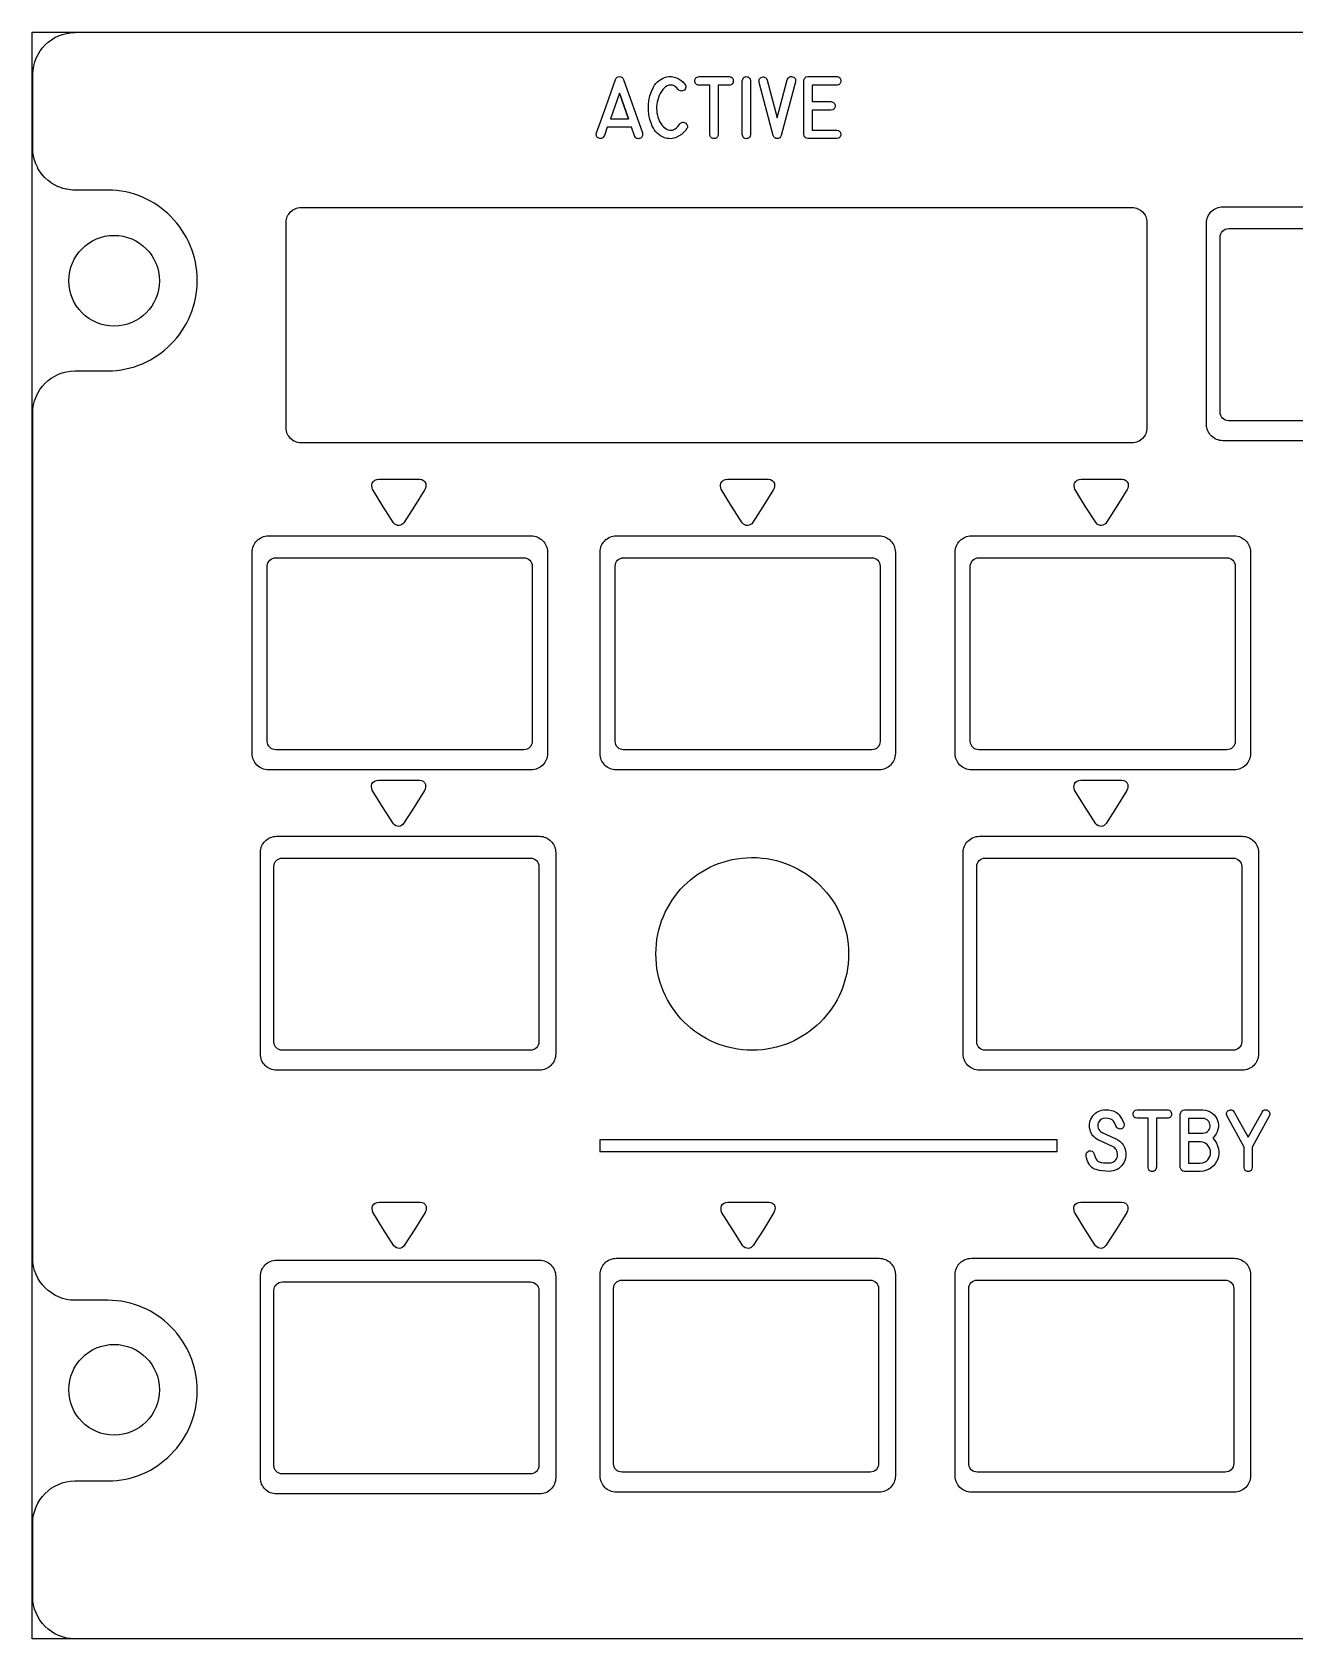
# Model space of a CAD drawing. Extents: x 27 to 704, y 10 to 614.
# Drawn here: x 559.3 to 628.6, y 437.7 to 525.9 of the extents above; entities that cross this region are included whole.
import ezdxf

# ---------------------------------------------------------------- set-up
doc = ezdxf.new("R2010")
doc.units = 0
for name, color, linetype in [('_BACKPANEL', 5, 'CONTINUOUS'), ('_ENGRAVING', 105, 'CONTINUOUS'), ('_TOPLAYER', 1, 'CONTINUOUS')]:
    doc.layers.add(name, color=color, linetype=linetype)

msp = doc.modelspace()

# ---------------------------------------------------------------- linework, layer by layer
at = {"layer": '_BACKPANEL'}
for points in [[(704.25, 466.331), (704.25, 447.688), (704.25, 437.7), (559.25, 437.7), (559.25, 447.688), (559.25, 466.722), (559.25, 485.114), (559.25, 500.914), (559.25, 510.903), (559.25, 520.891), (559.25, 525.885), (704.25, 525.885), (704.25, 520.891), (704.25, 510.903), (704.25, 500.914), (704.25, 486.092)], [(574.002, 516.257), (619.62, 516.257), (619.703, 516.253), (619.784, 516.241), (619.861, 516.221), (619.936, 516.194), (620.007, 516.159), (620.073, 516.119), (620.193, 516.02), (620.292, 515.9), (620.333, 515.833), (620.367, 515.762), (620.394, 515.688), (620.414, 515.61), (620.426, 515.53), (620.431, 515.447), (620.431, 504.158), (620.426, 504.075), (620.414, 503.995), (620.394, 503.917), (620.367, 503.842), (620.333, 503.772), (620.292, 503.705), (620.193, 503.585), (620.073, 503.486), (620.007, 503.445), (619.936, 503.411), (619.861, 503.384), (619.784, 503.364), (619.703, 503.352), (619.62, 503.348), (574.002, 503.348), (573.919, 503.352), (573.839, 503.364), (573.761, 503.384), (573.687, 503.411), (573.616, 503.445), (573.549, 503.486), (573.429, 503.585), (573.33, 503.705), (573.289, 503.772), (573.255, 503.842), (573.228, 503.917), (573.208, 503.995), (573.196, 504.075), (573.192, 504.158), (573.192, 515.447), (573.196, 515.53), (573.208, 515.61), (573.228, 515.688), (573.255, 515.762), (573.289, 515.833), (573.33, 515.9), (573.429, 516.02), (573.549, 516.119), (573.616, 516.159), (573.687, 516.194), (573.761, 516.221), (573.839, 516.241), (573.919, 516.253)], [(561.262, 512.241), (561.275, 512.496), (561.313, 512.743), (561.374, 512.981), (561.458, 513.21), (561.562, 513.427), (561.687, 513.632), (561.83, 513.824), (561.991, 514.001), (562.168, 514.161), (562.359, 514.304), (562.564, 514.429), (562.782, 514.534), (563.01, 514.618), (563.249, 514.679), (563.496, 514.717), (563.75, 514.729), (564.005, 514.717), (564.252, 514.679), (564.49, 514.618), (564.719, 514.534), (564.936, 514.429), (565.141, 514.304), (565.333, 514.161), (565.51, 514.001), (565.67, 513.824), (565.813, 513.632), (565.938, 513.427), (566.043, 513.21), (566.127, 512.981), (566.188, 512.743), (566.226, 512.496), (566.238, 512.241), (566.226, 511.987), (566.188, 511.74), (566.127, 511.501), (566.043, 511.273), (565.938, 511.055), (565.813, 510.85), (565.67, 510.659), (565.51, 510.482), (565.333, 510.321), (565.141, 510.178), (564.936, 510.053), (564.719, 509.949), (564.49, 509.865), (564.252, 509.804), (564.005, 509.766), (563.75, 509.753), (563.496, 509.766), (563.249, 509.804), (563.01, 509.865), (562.782, 509.949), (562.564, 510.053), (562.359, 510.178), (562.168, 510.321), (561.991, 510.482), (561.83, 510.659), (561.687, 510.85), (561.562, 511.055), (561.458, 511.273), (561.374, 511.501), (561.313, 511.74), (561.275, 511.987)], [(572.219, 498.236), (586.641, 498.236), (586.732, 498.232), (586.821, 498.218), (586.906, 498.196), (586.988, 498.166), (587.066, 498.128), (587.14, 498.084), (587.209, 498.032), (587.272, 497.975), (587.33, 497.911), (587.381, 497.842), (587.426, 497.769), (587.463, 497.691), (587.493, 497.609), (587.515, 497.523), (587.529, 497.435), (587.534, 497.343), (587.534, 486.292), (587.529, 486.201), (587.515, 486.112), (587.493, 486.027), (587.463, 485.945), (587.426, 485.867), (587.381, 485.793), (587.33, 485.724), (587.272, 485.661), (587.209, 485.603), (587.14, 485.552), (587.066, 485.507), (586.988, 485.469), (586.906, 485.439), (586.821, 485.417), (586.732, 485.404), (586.641, 485.399), (572.219, 485.399), (572.128, 485.404), (572.039, 485.417), (571.954, 485.439), (571.872, 485.469), (571.794, 485.507), (571.72, 485.552), (571.651, 485.603), (571.588, 485.661), (571.53, 485.724), (571.479, 485.793), (571.434, 485.867), (571.397, 485.945), (571.367, 486.027), (571.345, 486.112), (571.331, 486.201), (571.326, 486.292), (571.326, 497.343), (571.331, 497.435), (571.345, 497.523), (571.367, 497.609), (571.397, 497.691), (571.434, 497.769), (571.479, 497.842), (571.53, 497.911), (571.588, 497.975), (571.651, 498.032), (571.72, 498.084), (571.794, 498.128), (571.872, 498.166), (571.954, 498.196), (572.039, 498.218), (572.128, 498.232)], [(591.311, 498.236), (605.733, 498.236), (605.824, 498.232), (605.913, 498.218), (605.998, 498.196), (606.08, 498.166), (606.158, 498.128), (606.232, 498.084), (606.301, 498.032), (606.364, 497.975), (606.422, 497.911), (606.473, 497.842), (606.518, 497.769), (606.555, 497.691), (606.585, 497.609), (606.607, 497.523), (606.621, 497.435), (606.626, 497.343), (606.626, 486.292), (606.621, 486.201), (606.607, 486.112), (606.585, 486.027), (606.555, 485.945), (606.518, 485.867), (606.473, 485.793), (606.422, 485.724), (606.364, 485.661), (606.301, 485.603), (606.232, 485.552), (606.158, 485.507), (606.08, 485.469), (605.998, 485.439), (605.913, 485.417), (605.824, 485.404), (605.733, 485.399), (591.311, 485.399), (591.22, 485.404), (591.131, 485.417), (591.046, 485.439), (590.964, 485.469), (590.886, 485.507), (590.812, 485.552), (590.743, 485.603), (590.68, 485.661), (590.622, 485.724), (590.571, 485.793), (590.526, 485.867), (590.489, 485.945), (590.459, 486.027), (590.437, 486.112), (590.423, 486.201), (590.418, 486.292), (590.418, 497.343), (590.423, 497.435), (590.437, 497.523), (590.459, 497.609), (590.489, 497.691), (590.526, 497.769), (590.571, 497.842), (590.622, 497.911), (590.68, 497.975), (590.743, 498.032), (590.812, 498.084), (590.886, 498.128), (590.964, 498.166), (591.046, 498.196), (591.131, 498.218), (591.22, 498.232)], [(610.803, 498.236), (625.225, 498.236), (625.316, 498.232), (625.405, 498.218), (625.49, 498.196), (625.572, 498.166), (625.65, 498.128), (625.724, 498.084), (625.793, 498.032), (625.856, 497.975), (625.914, 497.911), (625.965, 497.842), (626.01, 497.769), (626.047, 497.691), (626.077, 497.609), (626.099, 497.523), (626.113, 497.435), (626.118, 497.343), (626.118, 486.292), (626.113, 486.201), (626.099, 486.112), (626.077, 486.027), (626.047, 485.945), (626.01, 485.867), (625.965, 485.793), (625.914, 485.724), (625.856, 485.661), (625.793, 485.603), (625.724, 485.552), (625.65, 485.507), (625.572, 485.469), (625.49, 485.439), (625.405, 485.417), (625.316, 485.404), (625.225, 485.399), (610.803, 485.399), (610.712, 485.404), (610.623, 485.417), (610.538, 485.439), (610.456, 485.469), (610.378, 485.507), (610.304, 485.552), (610.235, 485.603), (610.172, 485.661), (610.114, 485.724), (610.063, 485.793), (610.018, 485.867), (609.981, 485.945), (609.951, 486.027), (609.929, 486.112), (609.915, 486.201), (609.91, 486.292), (609.91, 497.343), (609.915, 497.435), (609.929, 497.523), (609.951, 497.609), (609.981, 497.691), (610.018, 497.769), (610.063, 497.842), (610.114, 497.911), (610.172, 497.975), (610.235, 498.032), (610.304, 498.084), (610.378, 498.128), (610.456, 498.166), (610.538, 498.196), (610.623, 498.218), (610.712, 498.232)], [(572.67, 481.749), (587.091, 481.749), (587.182, 481.744), (587.271, 481.73), (587.356, 481.708), (587.438, 481.678), (587.516, 481.641), (587.59, 481.596), (587.659, 481.545), (587.722, 481.487), (587.78, 481.424), (587.831, 481.355), (587.876, 481.281), (587.914, 481.203), (587.944, 481.121), (587.966, 481.036), (587.979, 480.947), (587.984, 480.856), (587.984, 469.805), (587.979, 469.713), (587.966, 469.625), (587.944, 469.539), (587.914, 469.457), (587.876, 469.379), (587.831, 469.305), (587.78, 469.237), (587.722, 469.173), (587.659, 469.116), (587.59, 469.064), (587.516, 469.02), (587.438, 468.982), (587.356, 468.952), (587.271, 468.93), (587.182, 468.916), (587.091, 468.912), (572.67, 468.912), (572.578, 468.916), (572.49, 468.93), (572.404, 468.952), (572.322, 468.982), (572.244, 469.02), (572.17, 469.064), (572.102, 469.116), (572.038, 469.173), (571.981, 469.237), (571.929, 469.305), (571.884, 469.379), (571.847, 469.457), (571.817, 469.539), (571.795, 469.625), (571.781, 469.713), (571.777, 469.805), (571.777, 480.856), (571.781, 480.947), (571.795, 481.036), (571.817, 481.121), (571.847, 481.203), (571.884, 481.281), (571.929, 481.355), (571.981, 481.424), (572.038, 481.487), (572.102, 481.545), (572.17, 481.596), (572.244, 481.641), (572.322, 481.678), (572.404, 481.708), (572.49, 481.73), (572.578, 481.744)], [(611.245, 481.749), (625.666, 481.749), (625.757, 481.744), (625.846, 481.73), (625.931, 481.708), (626.013, 481.678), (626.091, 481.641), (626.165, 481.596), (626.234, 481.545), (626.297, 481.487), (626.355, 481.424), (626.406, 481.355), (626.451, 481.281), (626.489, 481.203), (626.519, 481.121), (626.541, 481.036), (626.554, 480.947), (626.559, 480.856), (626.559, 469.805), (626.554, 469.713), (626.541, 469.625), (626.519, 469.539), (626.489, 469.457), (626.451, 469.379), (626.406, 469.305), (626.355, 469.237), (626.297, 469.173), (626.234, 469.116), (626.165, 469.064), (626.091, 469.02), (626.013, 468.982), (625.931, 468.952), (625.846, 468.93), (625.757, 468.916), (625.666, 468.912), (611.245, 468.912), (611.153, 468.916), (611.065, 468.93), (610.979, 468.952), (610.897, 468.982), (610.819, 469.02), (610.745, 469.064), (610.677, 469.116), (610.613, 469.173), (610.556, 469.237), (610.504, 469.305), (610.459, 469.379), (610.422, 469.457), (610.392, 469.539), (610.37, 469.625), (610.356, 469.713), (610.352, 469.805), (610.352, 480.856), (610.356, 480.947), (610.37, 481.036), (610.392, 481.121), (610.422, 481.203), (610.459, 481.281), (610.504, 481.355), (610.556, 481.424), (610.613, 481.487), (610.677, 481.545), (610.745, 481.596), (610.819, 481.641), (610.897, 481.678), (610.979, 481.708), (611.065, 481.73), (611.153, 481.744)], [(598.741, 480.585), (598.773, 480.585), (599.045, 480.578), (599.314, 480.557), (599.579, 480.524), (599.84, 480.477), (600.096, 480.418), (600.347, 480.347), (600.593, 480.264), (600.833, 480.169), (601.067, 480.064), (601.295, 479.947), (601.517, 479.82), (601.732, 479.682), (601.939, 479.535), (602.139, 479.378), (602.331, 479.212), (602.514, 479.036), (602.689, 478.853), (602.856, 478.661), (603.013, 478.461), (603.16, 478.254), (603.297, 478.039), (603.425, 477.818), (603.542, 477.589), (603.647, 477.355), (603.742, 477.115), (603.825, 476.869), (603.896, 476.618), (603.955, 476.362), (604.002, 476.101), (604.035, 475.836), (604.056, 475.567), (604.063, 475.295), (604.056, 475.022), (604.035, 474.753), (604.002, 474.489), (603.955, 474.228), (603.896, 473.972), (603.825, 473.721), (603.742, 473.475), (603.647, 473.235), (603.541, 473), (603.425, 472.772), (603.297, 472.551), (603.16, 472.336), (603.013, 472.129), (602.856, 471.929), (602.689, 471.737), (602.514, 471.554), (602.331, 471.379), (602.139, 471.213), (601.939, 471.056), (601.731, 470.908), (601.517, 470.771), (601.295, 470.644), (601.067, 470.527), (600.833, 470.421), (600.593, 470.327), (600.347, 470.243), (600.096, 470.172), (599.839, 470.113), (599.579, 470.067), (599.314, 470.033), (599.045, 470.013), (598.773, 470.006), (598.5, 470.013), (598.231, 470.033), (597.967, 470.067), (597.706, 470.113), (597.45, 470.172), (597.199, 470.244), (596.953, 470.327), (596.713, 470.421), (596.479, 470.527), (596.25, 470.644), (596.029, 470.771), (595.814, 470.909), (595.607, 471.056), (595.407, 471.213), (595.216, 471.379), (595.032, 471.554), (594.857, 471.738), (594.691, 471.929), (594.534, 472.129), (594.387, 472.337), (594.249, 472.551), (594.122, 472.773), (594.005, 473.001), (593.899, 473.235), (593.805, 473.475), (593.722, 473.721), (593.651, 473.972), (593.591, 474.228), (593.545, 474.489), (593.511, 474.754), (593.491, 475.022), (593.484, 475.295), (593.491, 475.566), (593.511, 475.833), (593.544, 476.097), (593.59, 476.356), (593.649, 476.611), (593.719, 476.861), (593.801, 477.106), (593.895, 477.345), (594, 477.579), (594.116, 477.806), (594.242, 478.027), (594.378, 478.241), (594.524, 478.448), (594.679, 478.647), (594.844, 478.839), (595.018, 479.022), (595.2, 479.197), (595.39, 479.363), (595.588, 479.52), (595.794, 479.668), (596.007, 479.806), (596.227, 479.934), (596.453, 480.051), (596.686, 480.158), (596.924, 480.253), (597.168, 480.337), (597.418, 480.41), (597.672, 480.47), (597.931, 480.518), (598.195, 480.554), (598.462, 480.576), (598.733, 480.585)], [(591.313, 458.589), (605.734, 458.589), (605.826, 458.584), (605.914, 458.571), (606, 458.549), (606.082, 458.519), (606.16, 458.481), (606.234, 458.437), (606.302, 458.385), (606.366, 458.327), (606.423, 458.264), (606.475, 458.195), (606.52, 458.122), (606.557, 458.044), (606.587, 457.962), (606.609, 457.876), (606.623, 457.787), (606.627, 457.696), (606.627, 446.645), (606.623, 446.554), (606.609, 446.465), (606.587, 446.38), (606.557, 446.298), (606.52, 446.219), (606.475, 446.146), (606.423, 446.077), (606.366, 446.014), (606.302, 445.956), (606.234, 445.905), (606.16, 445.86), (606.082, 445.822), (606, 445.792), (605.914, 445.77), (605.826, 445.757), (605.734, 445.752), (591.313, 445.752), (591.222, 445.757), (591.133, 445.77), (591.048, 445.792), (590.966, 445.822), (590.887, 445.86), (590.814, 445.905), (590.745, 445.956), (590.682, 446.014), (590.624, 446.077), (590.573, 446.146), (590.528, 446.219), (590.49, 446.298), (590.46, 446.38), (590.438, 446.465), (590.425, 446.554), (590.42, 446.645), (590.42, 457.696), (590.425, 457.787), (590.438, 457.876), (590.46, 457.962), (590.49, 458.044), (590.528, 458.122), (590.573, 458.195), (590.624, 458.264), (590.682, 458.327), (590.745, 458.385), (590.814, 458.437), (590.887, 458.481), (590.966, 458.519), (591.048, 458.549), (591.133, 458.571), (591.222, 458.584)], [(610.804, 458.589), (625.225, 458.589), (625.316, 458.584), (625.405, 458.571), (625.491, 458.549), (625.573, 458.519), (625.651, 458.481), (625.724, 458.437), (625.793, 458.385), (625.856, 458.327), (625.914, 458.264), (625.965, 458.195), (626.01, 458.122), (626.048, 458.044), (626.078, 457.962), (626.1, 457.876), (626.113, 457.787), (626.118, 457.696), (626.118, 446.645), (626.113, 446.554), (626.1, 446.465), (626.078, 446.38), (626.048, 446.298), (626.01, 446.219), (625.965, 446.146), (625.914, 446.077), (625.856, 446.014), (625.793, 445.956), (625.724, 445.905), (625.651, 445.86), (625.573, 445.822), (625.491, 445.792), (625.405, 445.77), (625.316, 445.757), (625.225, 445.752), (610.804, 445.752), (610.713, 445.757), (610.624, 445.77), (610.538, 445.792), (610.456, 445.822), (610.378, 445.86), (610.305, 445.905), (610.236, 445.956), (610.172, 446.014), (610.115, 446.077), (610.063, 446.146), (610.019, 446.219), (609.981, 446.298), (609.951, 446.38), (609.929, 446.465), (609.915, 446.554), (609.911, 446.645), (609.911, 457.696), (609.915, 457.787), (609.929, 457.876), (609.951, 457.962), (609.981, 458.044), (610.019, 458.122), (610.063, 458.195), (610.115, 458.264), (610.172, 458.327), (610.236, 458.385), (610.305, 458.437), (610.378, 458.481), (610.456, 458.519), (610.538, 458.549), (610.624, 458.571), (610.713, 458.584)], [(572.67, 458.489), (587.091, 458.489), (587.182, 458.484), (587.271, 458.471), (587.357, 458.449), (587.439, 458.419), (587.517, 458.381), (587.59, 458.336), (587.659, 458.285), (587.723, 458.227), (587.78, 458.164), (587.832, 458.095), (587.876, 458.021), (587.914, 457.943), (587.944, 457.861), (587.966, 457.776), (587.979, 457.687), (587.984, 457.596), (587.984, 446.545), (587.979, 446.454), (587.966, 446.365), (587.944, 446.279), (587.914, 446.197), (587.876, 446.119), (587.832, 446.046), (587.78, 445.977), (587.723, 445.913), (587.659, 445.856), (587.59, 445.804), (587.517, 445.76), (587.439, 445.722), (587.357, 445.692), (587.271, 445.67), (587.182, 445.657), (587.091, 445.652), (572.67, 445.652), (572.579, 445.657), (572.49, 445.67), (572.404, 445.692), (572.322, 445.722), (572.244, 445.76), (572.171, 445.804), (572.102, 445.856), (572.038, 445.913), (571.981, 445.977), (571.929, 446.046), (571.885, 446.119), (571.847, 446.197), (571.817, 446.279), (571.795, 446.365), (571.782, 446.454), (571.777, 446.545), (571.777, 457.596), (571.782, 457.687), (571.795, 457.776), (571.817, 457.861), (571.847, 457.943), (571.885, 458.021), (571.929, 458.095), (571.981, 458.164), (572.038, 458.227), (572.102, 458.285), (572.171, 458.336), (572.244, 458.381), (572.322, 458.419), (572.404, 458.449), (572.49, 458.471), (572.579, 458.484)], [(561.262, 451.372), (561.275, 451.627), (561.313, 451.874), (561.374, 452.112), (561.458, 452.341), (561.562, 452.558), (561.687, 452.763), (561.83, 452.955), (561.991, 453.132), (562.168, 453.292), (562.359, 453.435), (562.564, 453.56), (562.782, 453.665), (563.01, 453.749), (563.249, 453.81), (563.496, 453.848), (563.75, 453.86), (564.005, 453.848), (564.252, 453.81), (564.49, 453.749), (564.719, 453.665), (564.936, 453.56), (565.141, 453.435), (565.333, 453.292), (565.51, 453.132), (565.67, 452.955), (565.813, 452.763), (565.938, 452.558), (566.043, 452.341), (566.127, 452.112), (566.188, 451.874), (566.226, 451.627), (566.238, 451.372), (566.226, 451.118), (566.188, 450.871), (566.127, 450.632), (566.043, 450.404), (565.938, 450.186), (565.813, 449.981), (565.67, 449.79), (565.51, 449.613), (565.333, 449.452), (565.141, 449.309), (564.936, 449.184), (564.719, 449.08), (564.49, 448.996), (564.252, 448.935), (564.005, 448.897), (563.75, 448.884), (563.496, 448.897), (563.249, 448.935), (563.01, 448.996), (562.782, 449.08), (562.564, 449.184), (562.359, 449.309), (562.168, 449.452), (561.991, 449.613), (561.83, 449.79), (561.687, 449.981), (561.562, 450.186), (561.458, 450.404), (561.374, 450.632), (561.313, 450.871), (561.275, 451.118)]]:
    msp.add_lwpolyline(points, close=True, dxfattribs=at)
msp.add_lwpolyline([(639.022, 503.462), (624.601, 503.462), (624.509, 503.467), (624.421, 503.48), (624.335, 503.502), (624.253, 503.533), (624.175, 503.57), (624.101, 503.615), (624.033, 503.666), (623.969, 503.724), (623.911, 503.787), (623.86, 503.856), (623.815, 503.93), (623.778, 504.008), (623.748, 504.09), (623.726, 504.175), (623.712, 504.264), (623.708, 504.355), (623.708, 515.406), (623.712, 515.498), (623.726, 515.586), (623.748, 515.672), (623.778, 515.754), (623.815, 515.832), (623.86, 515.905), (623.911, 515.974), (623.969, 516.038), (624.033, 516.095), (624.101, 516.147), (624.175, 516.191), (624.253, 516.229), (624.335, 516.259), (624.421, 516.281), (624.509, 516.295), (624.601, 516.299), (639.022, 516.299)], dxfattribs=at)
at = {"layer": '_ENGRAVING'}
for points in [[(590.227, 520.363), (590.749, 521.828), (591.274, 523.292), (591.307, 523.359), (591.354, 523.406), (591.414, 523.435), (591.487, 523.445), (591.561, 523.436), (591.621, 523.408), (591.668, 523.36), (591.703, 523.292), (592.748, 520.355), (592.757, 520.248), (592.751, 520.202), (592.737, 520.162), (592.716, 520.127), (592.687, 520.097), (592.651, 520.072), (592.608, 520.052), (592.562, 520.04), (592.518, 520.036), (592.478, 520.04), (592.44, 520.053), (592.405, 520.075), (592.372, 520.105), (592.316, 520.192), (592.148, 520.667), (590.819, 520.667), (590.656, 520.204), (590.598, 520.116), (590.565, 520.086), (590.529, 520.065), (590.491, 520.052), (590.45, 520.048), (590.406, 520.053), (590.359, 520.066), (590.315, 520.087), (590.278, 520.112), (590.25, 520.142), (590.23, 520.177), (590.217, 520.216), (590.212, 520.26)], [(595.169, 520.574), (595.155, 520.552), (595.147, 520.541), (595.14, 520.531), (595.02, 520.388), (594.882, 520.268), (594.726, 520.169), (594.554, 520.093), (594.463, 520.065), (594.373, 520.047), (594.283, 520.039), (594.194, 520.04), (594.104, 520.05), (594.016, 520.071), (593.927, 520.101), (593.839, 520.14), (593.74, 520.197), (593.648, 520.262), (593.562, 520.337), (593.484, 520.42), (593.412, 520.513), (593.347, 520.615), (593.289, 520.725), (593.238, 520.845), (593.156, 521.096), (593.101, 521.352), (593.073, 521.612), (593.073, 521.878), (593.101, 522.14), (593.156, 522.392), (593.239, 522.632), (593.35, 522.862), (593.416, 522.969), (593.49, 523.065), (593.57, 523.151), (593.657, 523.227), (593.751, 523.292), (593.853, 523.346), (593.961, 523.39), (594.077, 523.424), (594.214, 523.445), (594.35, 523.443), (594.487, 523.418), (594.623, 523.37), (594.753, 523.304), (594.871, 523.227), (594.977, 523.138), (595.07, 523.037), (595.078, 523.025), (595.108, 522.974), (595.123, 522.92), (595.124, 522.865), (595.109, 522.806), (595.082, 522.753), (595.047, 522.71), (595.002, 522.678), (594.948, 522.658), (594.886, 522.65), (594.827, 522.66), (594.77, 522.688), (594.716, 522.734), (594.608, 522.847), (594.502, 522.926), (594.449, 522.953), (594.397, 522.972), (594.346, 522.982), (594.295, 522.983), (594.197, 522.969), (594.104, 522.936), (594.016, 522.884), (593.933, 522.814), (593.857, 522.729), (593.787, 522.632), (593.724, 522.524), (593.667, 522.405), (593.62, 522.283), (593.582, 522.164), (593.554, 522.049), (593.537, 521.938), (593.526, 521.817), (593.524, 521.695), (593.529, 521.573), (593.543, 521.451), (593.565, 521.33), (593.597, 521.213), (593.639, 521.099), (593.69, 520.989), (593.795, 520.818), (593.851, 520.745), (593.911, 520.681), (593.975, 520.627), (594.041, 520.581), (594.111, 520.543), (594.184, 520.515), (594.258, 520.499), (594.332, 520.497), (594.405, 520.511), (594.478, 520.54), (594.55, 520.584), (594.622, 520.642), (594.694, 520.716), (594.765, 520.805), (594.796, 520.848), (594.835, 520.887), (594.874, 520.915), (594.913, 520.934), (594.954, 520.944), (594.994, 520.943), (595.036, 520.933), (595.077, 520.913), (595.12, 520.884), (595.187, 520.813), (595.207, 520.776), (595.217, 520.738), (595.219, 520.699), (595.212, 520.658), (595.195, 520.617)], [(596.451, 520.275), (596.451, 522.977), (595.853, 522.977), (595.799, 522.984), (595.753, 522.998), (595.714, 523.018), (595.682, 523.044), (595.657, 523.076), (595.639, 523.115), (595.629, 523.159), (595.625, 523.21), (595.629, 523.261), (595.64, 523.306), (595.658, 523.344), (595.682, 523.377), (595.714, 523.403), (595.753, 523.423), (595.853, 523.445), (597.508, 523.445), (597.561, 523.438), (597.606, 523.424), (597.645, 523.404), (597.677, 523.377), (597.702, 523.345), (597.719, 523.306), (597.73, 523.261), (597.734, 523.21), (597.73, 523.159), (597.72, 523.114), (597.702, 523.076), (597.678, 523.043), (597.646, 523.017), (597.607, 522.998), (597.561, 522.984), (597.508, 522.977), (596.911, 522.977), (596.911, 520.275), (596.882, 520.172), (596.86, 520.132), (596.832, 520.099), (596.799, 520.074), (596.762, 520.056), (596.719, 520.045), (596.67, 520.042), (596.623, 520.047), (596.581, 520.058), (596.544, 520.077), (596.514, 520.102), (596.49, 520.135), (596.471, 520.174)], [(598.684, 520.272), (598.656, 520.169), (598.634, 520.129), (598.608, 520.096), (598.576, 520.071), (598.539, 520.053), (598.498, 520.042), (598.451, 520.038), (598.405, 520.042), (598.363, 520.053), (598.327, 520.071), (598.295, 520.097), (598.269, 520.13), (598.248, 520.17), (598.22, 520.272), (598.22, 523.209), (598.248, 523.312), (598.269, 523.352), (598.295, 523.385), (598.327, 523.411), (598.363, 523.429), (598.405, 523.441), (598.451, 523.444), (598.498, 523.441), (598.539, 523.43), (598.576, 523.412), (598.608, 523.386), (598.634, 523.353), (598.656, 523.313), (598.684, 523.209)], [(599.15, 523.131), (599.149, 523.238), (599.159, 523.283), (599.176, 523.322), (599.2, 523.355), (599.231, 523.382), (599.27, 523.404), (599.315, 523.42), (599.363, 523.429), (599.407, 523.43), (599.447, 523.422), (599.484, 523.405), (599.517, 523.38), (599.546, 523.346), (599.595, 523.253), (600.145, 521.179), (600.697, 523.272), (600.747, 523.367), (600.777, 523.401), (600.811, 523.426), (600.849, 523.442), (600.89, 523.449), (600.935, 523.447), (600.984, 523.436), (601.031, 523.418), (601.071, 523.396), (601.102, 523.368), (601.126, 523.335), (601.141, 523.296), (601.149, 523.253), (601.141, 523.151), (600.365, 520.215), (600.327, 520.14), (600.278, 520.087), (600.217, 520.054), (600.146, 520.043), (600.075, 520.053), (600.014, 520.084), (599.963, 520.136), (599.923, 520.209)], [(603.409, 522.982), (602.057, 522.982), (602.057, 522.073), (603.088, 522.073), (603.189, 522.045), (603.229, 522.023), (603.262, 521.996), (603.287, 521.964), (603.305, 521.927), (603.315, 521.884), (603.319, 521.836), (603.315, 521.788), (603.304, 521.746), (603.286, 521.708), (603.261, 521.676), (603.228, 521.65), (603.189, 521.628), (603.088, 521.601), (602.057, 521.601), (602.057, 520.509), (603.409, 520.509), (603.51, 520.482), (603.549, 520.46), (603.582, 520.433), (603.607, 520.401), (603.625, 520.364), (603.636, 520.322), (603.639, 520.275), (603.636, 520.228), (603.625, 520.186), (603.607, 520.149), (603.582, 520.117), (603.549, 520.091), (603.51, 520.069), (603.409, 520.042), (601.831, 520.042), (601.74, 520.067), (601.703, 520.088), (601.671, 520.115), (601.645, 520.147), (601.624, 520.185), (601.599, 520.278), (601.599, 523.213), (601.625, 523.309), (601.646, 523.348), (601.673, 523.38), (601.704, 523.406), (601.741, 523.426), (601.831, 523.445), (603.409, 523.445), (603.463, 523.438), (603.51, 523.424), (603.549, 523.404), (603.582, 523.378), (603.607, 523.346), (603.624, 523.307), (603.635, 523.263), (603.638, 523.212), (603.635, 523.161), (603.624, 523.117), (603.606, 523.079), (603.581, 523.047), (603.549, 523.021), (603.509, 523.002), (603.463, 522.989)], [(591.981, 521.134), (591.486, 522.53), (590.987, 521.134)], [(591.486, 522.53), (591.981, 521.134)], [(618.729, 465.152), (618.755, 465.141), (618.784, 465.126), (618.81, 465.111), (618.835, 465.095), (618.862, 465.08), (618.939, 465.023), (619.007, 464.962), (619.069, 464.895), (619.122, 464.823), (619.168, 464.746), (619.206, 464.664), (619.237, 464.577), (619.26, 464.484), (619.278, 464.334), (619.273, 464.179), (619.253, 464.068), (619.221, 463.962), (619.176, 463.86), (619.118, 463.763), (619.049, 463.673), (618.972, 463.593), (618.887, 463.525), (618.794, 463.468), (618.688, 463.418), (618.581, 463.383), (618.472, 463.362), (618.361, 463.355), (618.175, 463.361), (617.993, 463.38), (617.815, 463.41), (617.642, 463.453), (617.559, 463.483), (617.483, 463.523), (617.413, 463.574), (617.348, 463.634), (617.29, 463.705), (617.239, 463.787), (617.193, 463.878), (617.153, 463.98), (617.124, 464.093), (617.101, 464.208), (617.096, 464.266), (617.104, 464.32), (617.125, 464.371), (617.159, 464.418), (617.202, 464.457), (617.251, 464.481), (617.304, 464.491), (617.363, 464.488), (617.422, 464.468), (617.471, 464.434), (617.511, 464.387), (617.541, 464.326), (617.546, 464.311), (617.592, 464.149), (617.653, 464.024), (617.689, 463.975), (617.728, 463.935), (617.771, 463.904), (617.818, 463.883), (617.924, 463.853), (618.05, 463.832), (618.194, 463.821), (618.357, 463.82), (618.434, 463.824), (618.504, 463.839), (618.568, 463.863), (618.626, 463.896), (618.677, 463.939), (618.722, 463.991), (618.761, 464.053), (618.794, 464.124), (618.814, 464.192), (618.824, 464.262), (618.823, 464.333), (618.81, 464.406), (618.788, 464.476), (618.757, 464.54), (618.717, 464.598), (618.669, 464.65), (618.615, 464.69), (618.546, 464.728), (617.794, 465.063), (617.77, 465.076), (617.682, 465.129), (617.603, 465.186), (617.533, 465.249), (617.471, 465.317), (617.419, 465.39), (617.374, 465.468), (617.339, 465.552), (617.312, 465.64), (617.291, 465.745), (617.281, 465.846), (617.283, 465.946), (617.296, 466.042), (617.321, 466.135), (617.357, 466.226), (617.405, 466.315), (617.464, 466.4), (617.532, 466.479), (617.605, 466.547), (617.682, 466.605), (617.765, 466.652), (617.853, 466.689), (617.947, 466.716), (618.045, 466.731), (618.148, 466.737), (618.327, 466.732), (618.495, 466.699), (618.577, 466.678), (618.659, 466.646), (618.756, 466.592), (618.84, 466.53), (618.912, 466.458), (618.973, 466.378), (619.076, 466.2), (619.169, 466.009), (619.183, 465.966), (619.188, 465.889), (619.167, 465.819), (619.127, 465.756), (619.093, 465.726), (619.049, 465.701), (619.004, 465.687), (618.957, 465.683), (618.908, 465.69), (618.86, 465.707), (618.819, 465.735), (618.783, 465.773), (618.753, 465.822), (618.663, 466.018), (618.606, 466.11), (618.529, 466.184), (618.461, 466.223), (618.387, 466.25), (618.281, 466.269), (618.132, 466.274), (618.03, 466.26), (617.94, 466.224), (617.863, 466.164), (617.799, 466.082), (617.766, 466.02), (617.746, 465.954), (617.737, 465.885), (617.741, 465.812), (617.76, 465.726), (617.794, 465.649), (617.844, 465.583), (617.91, 465.528), (617.924, 465.517), (617.942, 465.506), (617.96, 465.498), (617.979, 465.49)], [(620.503, 463.582), (620.503, 466.27), (619.907, 466.27), (619.808, 466.292), (619.769, 466.311), (619.737, 466.337), (619.712, 466.37), (619.695, 466.408), (619.684, 466.452), (619.681, 466.503), (619.685, 466.553), (619.695, 466.597), (619.713, 466.636), (619.738, 466.668), (619.77, 466.694), (619.808, 466.714), (619.907, 466.737), (621.554, 466.737), (621.607, 466.729), (621.652, 466.715), (621.691, 466.695), (621.723, 466.669), (621.747, 466.637), (621.765, 466.598), (621.775, 466.553), (621.779, 466.503), (621.776, 466.452), (621.765, 466.407), (621.748, 466.369), (621.723, 466.337), (621.692, 466.311), (621.653, 466.291), (621.607, 466.277), (621.554, 466.27), (620.96, 466.27), (620.96, 463.582), (620.931, 463.479), (620.909, 463.439), (620.882, 463.406), (620.849, 463.381), (620.812, 463.363), (620.769, 463.353), (620.721, 463.35), (620.673, 463.354), (620.632, 463.366), (620.596, 463.384), (620.565, 463.41), (620.541, 463.442), (620.523, 463.482)], [(623.502, 466.737), (623.65, 466.715), (623.786, 466.676), (623.909, 466.62), (624.02, 466.546), (624.117, 466.46), (624.198, 466.366), (624.263, 466.263), (624.312, 466.152), (624.343, 466.035), (624.358, 465.914), (624.354, 465.789), (624.333, 465.661), (624.293, 465.533), (624.232, 465.411), (624.15, 465.294), (624.047, 465.182), (624.16, 465.046), (624.25, 464.904), (624.316, 464.756), (624.359, 464.603), (624.379, 464.451), (624.38, 464.303), (624.36, 464.16), (624.32, 464.022), (624.261, 463.892), (624.184, 463.772), (624.088, 463.663), (623.974, 463.563), (623.843, 463.479), (623.698, 463.416), (623.537, 463.373), (623.362, 463.35), (623.357, 463.35), (622.494, 463.35), (622.405, 463.375), (622.337, 463.422), (622.29, 463.49), (622.264, 463.58), (622.264, 466.502), (622.288, 466.593), (622.309, 466.631), (622.335, 466.663), (622.366, 466.69), (622.404, 466.711), (622.494, 466.737)], [(626.751, 466.616), (626.817, 466.694), (626.853, 466.72), (626.89, 466.736), (626.929, 466.743), (626.97, 466.74), (627.012, 466.729), (627.056, 466.708), (627.097, 466.681), (627.129, 466.651), (627.153, 466.617), (627.169, 466.579), (627.176, 466.538), (627.175, 466.493), (627.148, 466.393), (626.215, 464.694), (626.215, 463.588), (626.195, 463.486), (626.176, 463.445), (626.151, 463.412), (626.12, 463.386), (626.082, 463.368), (626.039, 463.357), (625.989, 463.353), (625.939, 463.357), (625.895, 463.368), (625.858, 463.386), (625.826, 463.412), (625.801, 463.445), (625.782, 463.486), (625.762, 463.588), (625.762, 464.694), (624.831, 466.393), (624.804, 466.492), (624.803, 466.537), (624.81, 466.578), (624.825, 466.615), (624.848, 466.649), (624.879, 466.679), (624.918, 466.706), (624.961, 466.726), (625.003, 466.738), (625.043, 466.74), (625.083, 466.733), (625.121, 466.718), (625.158, 466.693), (625.228, 466.616), (625.989, 465.23)], [(623.502, 466.267), (622.723, 466.267), (622.723, 465.452), (623.507, 465.452), (623.601, 465.469), (623.682, 465.499), (623.75, 465.543), (623.806, 465.6), (623.849, 465.664), (623.879, 465.731), (623.897, 465.8), (623.902, 465.871), (623.894, 465.942), (623.875, 466.009), (623.843, 466.074), (623.799, 466.135), (623.742, 466.189), (623.674, 466.228), (623.594, 466.254)], [(590.405, 464.456), (615.515, 464.456), (615.515, 465.092), (590.405, 465.092)], [(623.357, 463.818), (623.487, 463.834), (623.6, 463.869), (623.697, 463.925), (623.778, 464), (623.841, 464.087), (623.887, 464.18), (623.916, 464.276), (623.928, 464.378), (623.922, 464.48), (623.898, 464.579), (623.856, 464.675), (623.797, 464.767), (623.72, 464.849), (623.624, 464.913), (623.51, 464.959), (623.377, 464.987), (622.723, 464.987), (622.723, 463.818)]]:
    msp.add_lwpolyline(points, close=True, dxfattribs=at)
for points in [[(580.521, 501.343, -0.340537), (580.85, 501.108, -0.176623), (580.798, 500.783), (580.233, 499.867), (579.654, 498.96, -0.2222), (579.395, 498.807, -0.234357), (579.09, 498.947), (578.501, 499.869), (577.927, 500.8, -0.151708), (577.913, 501.138, -0.288478), (578.27, 501.343)], [(599.659, 501.343, -0.340537), (599.988, 501.109, -0.176623), (599.937, 500.783), (599.372, 499.867), (598.793, 498.961, -0.2222), (598.534, 498.807, -0.234357), (598.228, 498.947), (597.64, 499.869), (597.066, 500.8, -0.151708), (597.052, 501.138, -0.288478), (597.409, 501.343)], [(619.071, 501.343, -0.340537), (619.4, 501.108, -0.176623), (619.349, 500.782), (618.784, 499.867), (618.205, 498.96, -0.2222), (617.946, 498.806, -0.234357), (617.64, 498.947), (617.052, 499.868), (616.478, 500.799, -0.151708), (616.464, 501.137, -0.288478), (616.821, 501.343)], [(580.507, 484.832, -0.340537), (580.836, 484.597, -0.176623), (580.784, 484.272), (580.219, 483.356), (579.64, 482.449, -0.2222), (579.381, 482.295, -0.234357), (579.076, 482.436), (578.487, 483.358), (577.913, 484.288, -0.151708), (577.899, 484.626, -0.288478), (578.256, 484.832)], [(619.057, 484.831, -0.340537), (619.386, 484.597, -0.176623), (619.335, 484.271), (618.77, 483.355), (618.191, 482.449, -0.2222), (617.932, 482.295, -0.234357), (617.626, 482.435), (617.038, 483.357), (616.464, 484.288, -0.151708), (616.45, 484.626, -0.288478), (616.807, 484.831)], [(580.541, 461.67, -0.340537), (580.87, 461.435, -0.176623), (580.818, 461.109), (580.253, 460.194), (579.674, 459.287, -0.2222), (579.415, 459.133, -0.234357), (579.11, 459.274), (578.522, 460.195), (577.947, 461.126, -0.151708), (577.933, 461.464, -0.288478), (578.29, 461.67)], [(599.687, 461.67, -0.340537), (600.016, 461.435, -0.176623), (599.965, 461.109), (599.4, 460.194), (598.821, 459.287, -0.2222), (598.562, 459.133, -0.234357), (598.256, 459.274), (597.668, 460.196), (597.094, 461.126, -0.151708), (597.08, 461.464, -0.288478), (597.437, 461.67)], [(619.049, 461.669, -0.340537), (619.378, 461.434, -0.176623), (619.326, 461.109), (618.761, 460.193), (618.182, 459.286, -0.2222), (617.923, 459.133, -0.234357), (617.618, 459.273), (617.03, 460.195), (616.455, 461.126, -0.151708), (616.441, 461.464, -0.288478), (616.799, 461.669)]]:
    msp.add_lwpolyline(points, format="xyb", close=True, dxfattribs=at)
at = {"layer": '_TOPLAYER'}
for points in [[(702, 437.7), (561.601, 437.7), (561.364, 437.712), (561.134, 437.747), (560.912, 437.805), (560.699, 437.883), (560.497, 437.981), (560.306, 438.098), (560.127, 438.232), (559.963, 438.382), (559.813, 438.548), (559.68, 438.727), (559.564, 438.919), (559.467, 439.123), (559.389, 439.337), (559.332, 439.56), (559.297, 439.791), (559.285, 440.029), (559.285, 444.046), (559.297, 444.282), (559.333, 444.512), (559.39, 444.733), (559.468, 444.946), (559.566, 445.148), (559.681, 445.338), (559.814, 445.516), (559.962, 445.68), (560.126, 445.83), (560.303, 445.963), (560.492, 446.08), (560.694, 446.178), (560.905, 446.256), (561.125, 446.314), (561.354, 446.351), (561.589, 446.365), (563.402, 446.365), (563.654, 446.371), (563.903, 446.39), (564.149, 446.422), (564.391, 446.466), (564.628, 446.522), (564.861, 446.589), (565.089, 446.667), (565.311, 446.756), (565.529, 446.856), (565.74, 446.966), (565.946, 447.086), (566.145, 447.216), (566.337, 447.354), (566.522, 447.502), (566.7, 447.658), (566.871, 447.823), (567.033, 447.995), (567.187, 448.175), (567.333, 448.363), (567.47, 448.558), (567.597, 448.759), (567.716, 448.967), (567.824, 449.18), (567.922, 449.4), (568.01, 449.625), (568.087, 449.855), (568.153, 450.089), (568.208, 450.329), (568.251, 450.572), (568.282, 450.819), (568.301, 451.07), (568.308, 451.324), (568.301, 451.578), (568.282, 451.829), (568.251, 452.076), (568.208, 452.32), (568.153, 452.559), (568.087, 452.794), (568.01, 453.024), (567.922, 453.249), (567.824, 453.468), (567.716, 453.682), (567.597, 453.89), (567.47, 454.091), (567.333, 454.286), (567.187, 454.473), (567.033, 454.654), (566.871, 454.826), (566.7, 454.991), (566.522, 455.147), (566.337, 455.295), (566.145, 455.434), (565.946, 455.563), (565.74, 455.683), (565.529, 455.793), (565.311, 455.893), (565.089, 455.982), (564.861, 456.06), (564.628, 456.128), (564.391, 456.183), (564.149, 456.227), (563.903, 456.259), (563.654, 456.278), (563.402, 456.285), (561.601, 456.285), (561.364, 456.297), (561.134, 456.332), (560.912, 456.389), (560.699, 456.468), (560.497, 456.566), (560.306, 456.683), (560.127, 456.817), (559.963, 456.967), (559.813, 457.132), (559.68, 457.312), (559.564, 457.504), (559.467, 457.707), (559.389, 457.921), (559.332, 458.145), (559.297, 458.376), (559.285, 458.614), (559.285, 460.938), (559.285, 470.574), (559.28, 471.7), (559.28, 474.252), (559.281, 490.255), (559.283, 497.326), (559.283, 501.64), (559.285, 504.969), (559.296, 505.207), (559.331, 505.437), (559.388, 505.659), (559.466, 505.873), (559.562, 506.076), (559.678, 506.267), (559.81, 506.446), (559.959, 506.611), (560.123, 506.761), (560.3, 506.895), (560.49, 507.012), (560.692, 507.111), (560.904, 507.19), (561.125, 507.248), (561.354, 507.285), (561.59, 507.298), (563.402, 507.298), (563.655, 507.305), (563.904, 507.324), (564.15, 507.356), (564.391, 507.4), (564.628, 507.456), (564.861, 507.523), (565.089, 507.601), (565.312, 507.69), (565.529, 507.79), (565.741, 507.9), (565.946, 508.02), (566.145, 508.149), (566.338, 508.288), (566.523, 508.436), (566.701, 508.592), (566.871, 508.757), (567.034, 508.929), (567.188, 509.109), (567.334, 509.297), (567.47, 509.492), (567.598, 509.693), (567.716, 509.9), (567.824, 510.114), (567.923, 510.334), (568.01, 510.559), (568.088, 510.789), (568.154, 511.023), (568.208, 511.263), (568.252, 511.506), (568.283, 511.753), (568.302, 512.004), (568.308, 512.258), (568.302, 512.512), (568.283, 512.763), (568.252, 513.01), (568.208, 513.254), (568.154, 513.493), (568.088, 513.728), (568.01, 513.958), (567.923, 514.183), (567.824, 514.402), (567.716, 514.616), (567.598, 514.824), (567.47, 515.025), (567.334, 515.22), (567.188, 515.407), (567.034, 515.587), (566.871, 515.76), (566.701, 515.925), (566.523, 516.081), (566.338, 516.229), (566.145, 516.367), (565.946, 516.497), (565.741, 516.617), (565.529, 516.727), (565.312, 516.827), (565.089, 516.916), (564.861, 516.994), (564.628, 517.062), (564.391, 517.117), (564.15, 517.161), (563.904, 517.193), (563.655, 517.212), (563.402, 517.219), (561.601, 517.219), (561.485, 517.22), (561.37, 517.23), (561.358, 517.23), (561.149, 517.262), (561.123, 517.262), (560.928, 517.312), (560.912, 517.318), (560.896, 517.323), (560.718, 517.388), (560.682, 517.403), (560.513, 517.485), (560.503, 517.485), (560.492, 517.493), (560.48, 517.498), (560.305, 517.605), (560.3, 517.613), (560.295, 517.615), (560.123, 517.744), (559.967, 517.886), (559.955, 517.898), (559.817, 518.051), (559.807, 518.061), (559.683, 518.228), (559.673, 518.24), (559.57, 518.409), (559.555, 518.439), (559.471, 518.614), (559.464, 518.628), (559.459, 518.643), (559.391, 518.83), (559.386, 518.844), (559.381, 518.858), (559.329, 519.06), (559.329, 519.07), (559.296, 519.285), (559.296, 519.3), (559.285, 519.53), (559.285, 521.219), (559.285, 523.57), (559.3, 523.805), (559.338, 524.033), (559.397, 524.253), (559.476, 524.463), (559.574, 524.663), (559.69, 524.852), (559.823, 525.028), (559.971, 525.19), (560.135, 525.338), (560.311, 525.47), (560.5, 525.585), (560.7, 525.682), (560.91, 525.759), (561.13, 525.817), (561.357, 525.853), (561.59, 525.866), (561.6, 525.886), (701.999, 525.884)], [(638.527, 504.559), (624.914, 504.559), (624.82, 504.569), (624.732, 504.596), (624.653, 504.639), (624.585, 504.696), (624.528, 504.765), (624.485, 504.844), (624.458, 504.931), (624.448, 505.025), (624.448, 514.638), (624.458, 514.732), (624.485, 514.819), (624.528, 514.898), (624.585, 514.967), (624.653, 515.024), (624.732, 515.067), (624.82, 515.094), (624.914, 515.103), (638.527, 515.103)]]:
    msp.add_lwpolyline(points, dxfattribs=at)
for points in [[(574.002, 516.257), (619.62, 516.257), (619.703, 516.253), (619.784, 516.241), (619.861, 516.221), (619.936, 516.194), (620.007, 516.159), (620.073, 516.119), (620.193, 516.02), (620.292, 515.9), (620.333, 515.833), (620.367, 515.762), (620.394, 515.688), (620.414, 515.61), (620.426, 515.53), (620.431, 515.447), (620.431, 504.158), (620.426, 504.075), (620.414, 503.995), (620.394, 503.917), (620.367, 503.842), (620.333, 503.772), (620.292, 503.705), (620.193, 503.585), (620.073, 503.486), (620.007, 503.445), (619.936, 503.411), (619.861, 503.384), (619.784, 503.364), (619.703, 503.352), (619.62, 503.348), (574.002, 503.348), (573.919, 503.352), (573.839, 503.364), (573.761, 503.384), (573.687, 503.411), (573.616, 503.445), (573.549, 503.486), (573.429, 503.585), (573.33, 503.705), (573.289, 503.772), (573.255, 503.842), (573.228, 503.917), (573.208, 503.995), (573.196, 504.075), (573.192, 504.158), (573.192, 515.447), (573.196, 515.53), (573.208, 515.61), (573.228, 515.688), (573.255, 515.762), (573.289, 515.833), (573.33, 515.9), (573.429, 516.02), (573.549, 516.119), (573.616, 516.159), (573.687, 516.194), (573.761, 516.221), (573.839, 516.241), (573.919, 516.253)], [(572.623, 497.04), (586.237, 497.04), (586.33, 497.031), (586.418, 497.004), (586.497, 496.961), (586.566, 496.904), (586.622, 496.835), (586.665, 496.756), (586.692, 496.669), (586.702, 496.575), (586.702, 486.962), (586.692, 486.868), (586.665, 486.781), (586.622, 486.702), (586.566, 486.633), (586.497, 486.576), (586.418, 486.533), (586.33, 486.506), (586.237, 486.496), (572.623, 486.496), (572.53, 486.506), (572.442, 486.533), (572.363, 486.576), (572.294, 486.633), (572.238, 486.702), (572.195, 486.781), (572.168, 486.868), (572.158, 486.962), (572.158, 496.575), (572.168, 496.669), (572.195, 496.756), (572.238, 496.835), (572.294, 496.904), (572.363, 496.961), (572.442, 497.004), (572.53, 497.031)], [(591.715, 497.04), (605.329, 497.04), (605.422, 497.031), (605.51, 497.004), (605.589, 496.961), (605.658, 496.904), (605.714, 496.835), (605.757, 496.756), (605.784, 496.669), (605.794, 496.575), (605.794, 486.962), (605.784, 486.868), (605.757, 486.781), (605.714, 486.702), (605.658, 486.633), (605.589, 486.576), (605.51, 486.533), (605.422, 486.506), (605.329, 486.496), (591.715, 486.496), (591.622, 486.506), (591.534, 486.533), (591.455, 486.576), (591.386, 486.633), (591.33, 486.702), (591.287, 486.781), (591.26, 486.868), (591.25, 486.962), (591.25, 496.575), (591.26, 496.669), (591.287, 496.756), (591.33, 496.835), (591.386, 496.904), (591.455, 496.961), (591.534, 497.004), (591.622, 497.031)], [(611.207, 497.04), (624.821, 497.04), (624.914, 497.031), (625.002, 497.004), (625.081, 496.961), (625.15, 496.904), (625.206, 496.835), (625.249, 496.756), (625.276, 496.669), (625.286, 496.575), (625.286, 486.962), (625.276, 486.868), (625.249, 486.781), (625.206, 486.702), (625.15, 486.633), (625.081, 486.576), (625.002, 486.533), (624.914, 486.506), (624.821, 486.496), (611.207, 486.496), (611.114, 486.506), (611.026, 486.533), (610.947, 486.576), (610.878, 486.633), (610.822, 486.702), (610.779, 486.781), (610.752, 486.868), (610.742, 486.962), (610.742, 496.575), (610.752, 496.669), (610.779, 496.756), (610.822, 496.835), (610.878, 496.904), (610.947, 496.961), (611.026, 497.004), (611.114, 497.031)], [(572.983, 480.553), (586.596, 480.553), (586.689, 480.543), (586.777, 480.516), (586.856, 480.473), (586.925, 480.416), (586.982, 480.348), (587.024, 480.268), (587.052, 480.181), (587.061, 480.087), (587.061, 470.474), (587.052, 470.38), (587.024, 470.293), (586.982, 470.214), (586.925, 470.145), (586.856, 470.088), (586.777, 470.045), (586.689, 470.018), (586.596, 470.009), (572.983, 470.009), (572.889, 470.018), (572.801, 470.045), (572.722, 470.088), (572.654, 470.145), (572.597, 470.214), (572.554, 470.293), (572.527, 470.38), (572.517, 470.474), (572.517, 480.087), (572.527, 480.181), (572.554, 480.268), (572.597, 480.348), (572.654, 480.416), (572.722, 480.473), (572.801, 480.516), (572.889, 480.543)], [(598.741, 480.585), (598.773, 480.585), (599.045, 480.578), (599.314, 480.557), (599.579, 480.524), (599.84, 480.477), (600.096, 480.418), (600.347, 480.347), (600.593, 480.264), (600.833, 480.169), (601.067, 480.064), (601.295, 479.947), (601.517, 479.82), (601.732, 479.682), (601.939, 479.535), (602.139, 479.378), (602.331, 479.212), (602.514, 479.036), (602.689, 478.853), (602.856, 478.661), (603.013, 478.461), (603.16, 478.254), (603.297, 478.039), (603.425, 477.818), (603.542, 477.589), (603.647, 477.355), (603.742, 477.115), (603.825, 476.869), (603.896, 476.618), (603.955, 476.362), (604.002, 476.101), (604.035, 475.836), (604.056, 475.567), (604.063, 475.295), (604.056, 475.022), (604.035, 474.753), (604.002, 474.489), (603.955, 474.228), (603.896, 473.972), (603.825, 473.721), (603.742, 473.475), (603.647, 473.235), (603.541, 473), (603.425, 472.772), (603.297, 472.551), (603.16, 472.336), (603.013, 472.129), (602.856, 471.929), (602.689, 471.737), (602.514, 471.554), (602.331, 471.379), (602.139, 471.213), (601.939, 471.056), (601.731, 470.908), (601.517, 470.771), (601.295, 470.644), (601.067, 470.527), (600.833, 470.421), (600.593, 470.327), (600.347, 470.243), (600.096, 470.172), (599.839, 470.113), (599.579, 470.067), (599.314, 470.033), (599.045, 470.013), (598.773, 470.006), (598.5, 470.013), (598.231, 470.033), (597.967, 470.067), (597.706, 470.113), (597.45, 470.172), (597.199, 470.244), (596.953, 470.327), (596.713, 470.421), (596.479, 470.527), (596.25, 470.644), (596.029, 470.771), (595.814, 470.909), (595.607, 471.056), (595.407, 471.213), (595.216, 471.379), (595.032, 471.554), (594.857, 471.738), (594.691, 471.929), (594.534, 472.129), (594.387, 472.337), (594.249, 472.551), (594.122, 472.773), (594.005, 473.001), (593.899, 473.235), (593.805, 473.475), (593.722, 473.721), (593.651, 473.972), (593.591, 474.228), (593.545, 474.489), (593.511, 474.754), (593.491, 475.022), (593.484, 475.295), (593.491, 475.566), (593.511, 475.833), (593.544, 476.097), (593.59, 476.356), (593.649, 476.611), (593.719, 476.861), (593.801, 477.106), (593.895, 477.345), (594, 477.579), (594.116, 477.806), (594.242, 478.027), (594.378, 478.241), (594.524, 478.448), (594.679, 478.647), (594.844, 478.839), (595.018, 479.022), (595.2, 479.197), (595.39, 479.363), (595.588, 479.52), (595.794, 479.668), (596.007, 479.806), (596.227, 479.934), (596.453, 480.051), (596.686, 480.158), (596.924, 480.253), (597.168, 480.337), (597.418, 480.41), (597.672, 480.47), (597.931, 480.518), (598.195, 480.554), (598.462, 480.576), (598.733, 480.585)], [(611.558, 480.553), (625.171, 480.553), (625.265, 480.543), (625.352, 480.516), (625.431, 480.473), (625.5, 480.416), (625.557, 480.348), (625.6, 480.268), (625.627, 480.181), (625.636, 480.087), (625.636, 470.474), (625.627, 470.38), (625.6, 470.293), (625.557, 470.214), (625.5, 470.145), (625.431, 470.088), (625.352, 470.045), (625.265, 470.018), (625.171, 470.009), (611.558, 470.009), (611.464, 470.018), (611.377, 470.045), (611.297, 470.088), (611.229, 470.145), (611.172, 470.214), (611.129, 470.293), (611.102, 470.38), (611.092, 470.474), (611.092, 480.087), (611.102, 480.181), (611.129, 480.268), (611.172, 480.348), (611.229, 480.416), (611.297, 480.473), (611.377, 480.516), (611.464, 480.543)], [(572.983, 457.293), (586.596, 457.293), (586.69, 457.283), (586.777, 457.256), (586.856, 457.213), (586.925, 457.157), (586.982, 457.088), (587.025, 457.009), (587.052, 456.921), (587.061, 456.828), (587.061, 447.214), (587.052, 447.121), (587.025, 447.033), (586.982, 446.954), (586.925, 446.885), (586.856, 446.829), (586.777, 446.786), (586.69, 446.759), (586.596, 446.749), (572.983, 446.749), (572.889, 446.759), (572.802, 446.786), (572.723, 446.829), (572.654, 446.885), (572.597, 446.954), (572.554, 447.033), (572.527, 447.121), (572.518, 447.214), (572.518, 456.828), (572.527, 456.921), (572.554, 457.009), (572.597, 457.088), (572.654, 457.157), (572.723, 457.213), (572.802, 457.256), (572.889, 457.283)], [(591.626, 457.393), (605.239, 457.393), (605.333, 457.384), (605.42, 457.357), (605.499, 457.314), (605.568, 457.257), (605.625, 457.188), (605.668, 457.109), (605.695, 457.022), (605.705, 456.928), (605.705, 447.315), (605.695, 447.221), (605.668, 447.134), (605.625, 447.054), (605.568, 446.986), (605.499, 446.929), (605.42, 446.886), (605.333, 446.859), (605.239, 446.849), (591.626, 446.849), (591.532, 446.859), (591.445, 446.886), (591.366, 446.929), (591.297, 446.986), (591.24, 447.054), (591.197, 447.134), (591.17, 447.221), (591.161, 447.315), (591.161, 456.928), (591.17, 457.022), (591.197, 457.109), (591.24, 457.188), (591.297, 457.257), (591.366, 457.314), (591.445, 457.357), (591.532, 457.384)], [(611.117, 457.393), (624.73, 457.393), (624.824, 457.384), (624.911, 457.357), (624.99, 457.314), (625.059, 457.257), (625.116, 457.188), (625.159, 457.109), (625.186, 457.022), (625.195, 456.928), (625.195, 447.315), (625.186, 447.221), (625.159, 447.134), (625.116, 447.054), (625.059, 446.986), (624.99, 446.929), (624.911, 446.886), (624.824, 446.859), (624.73, 446.849), (611.117, 446.849), (611.023, 446.859), (610.936, 446.886), (610.857, 446.929), (610.788, 446.986), (610.731, 447.054), (610.688, 447.134), (610.661, 447.221), (610.651, 447.315), (610.651, 456.928), (610.661, 457.022), (610.688, 457.109), (610.731, 457.188), (610.788, 457.257), (610.857, 457.314), (610.936, 457.357), (611.023, 457.384)]]:
    msp.add_lwpolyline(points, close=True, dxfattribs=at)

doc.saveas('drawing.dxf')
